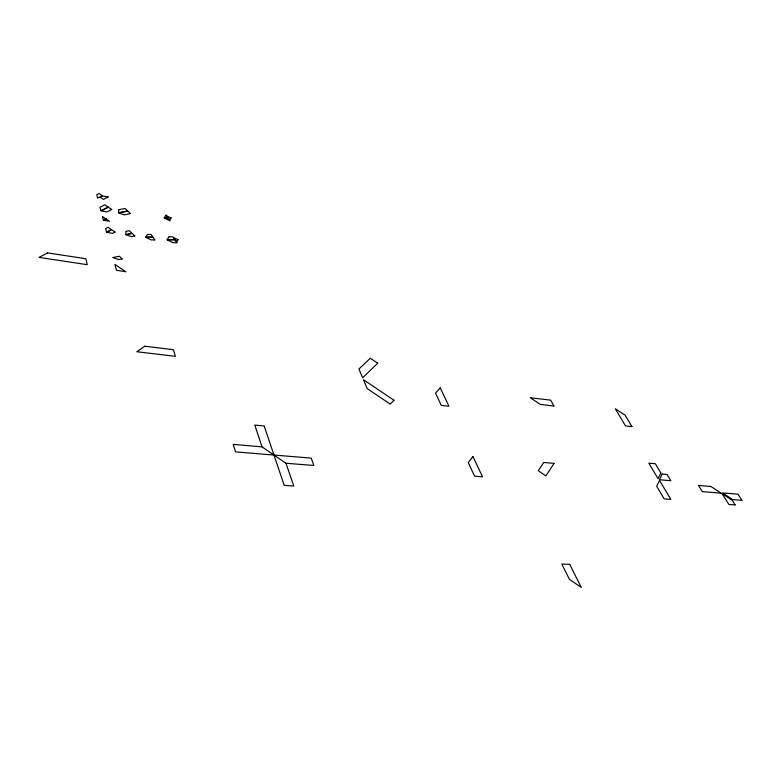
<?xml version="1.0" encoding="UTF-8"?>
<svg xmlns="http://www.w3.org/2000/svg" width="781" height="781" viewBox="0 0 781 781"><rect width="100%" height="100%" fill="white"/><g stroke="black" fill="none" stroke-linecap="round" stroke-linejoin="round"><path stroke-width="1.17" d="M285.953 463.26L313.884 465.476L311.219 458.125L235.53 451.877L233.197 444.399L262.025 446.859L285.953 463.26L293.783 486.036L284.206 485.362L264.163 425.967L254.821 425.089L262.025 446.859M126.151 231.352L125.624 234.554L131.901 233.187L129.285 230.678L126.151 231.352M118.927 209.679L118.39 212.754L127.674 210.899L125.106 208.468L118.927 209.679M662.229 474.067L659.408 479.739L670.869 480.725L667.111 474.506L662.229 474.067M659.525 480.432L656.655 486.192L664.172 498.893L670.83 499.401L659.525 480.432M660.892 473.003L658.061 478.655L648.826 463.153L655.357 463.768L660.892 473.003M554.071 463.367L545.899 475.883L538.226 470.748L543.771 462.45L554.071 463.367M178.048 239.708L176.691 241.719L173.948 237.746L178.048 239.708M168.979 236.799L166.997 239.63L174.798 239.591L172.865 236.78L168.979 236.799M171.146 218.006L169.789 219.92L167.105 216.073L171.146 218.006M166.089 215.136L164.137 217.831L167.974 217.86L166.089 215.136M147.531 234.485L145.617 237.092L152.9 237.063L151.153 234.485L147.531 234.485M472.895 456.534L468.229 462.596L474.614 476.176L482.551 476.82L472.895 456.534M440.23 387.893L435.525 393.116L441.314 405.417L448.977 406.266L440.23 387.893M393.966 400.223L390.246 404.119L367.226 388.635L363.458 379.722L393.966 400.223M377.75 363.194L362.648 377.789L358.938 369.013L370.321 358.225L377.75 363.194M144.778 346.217L136.812 351.743L175.364 356.331L173.46 349.712L144.778 346.217M115.061 232.035L112.649 233.353L106.851 232.396L111.703 229.77L115.061 232.035M111.361 229.546L106.519 232.172L105.581 228.589L108.003 227.281L111.361 229.546M47.582 252.888L39.05 257.408L87.267 264.681L85.842 258.745L47.582 252.888M105.767 218.768L103.346 220.047L102.428 216.532L105.767 218.768M106.099 218.992L103.678 220.271L109.428 221.248L106.099 218.992M111.703 209.454L106.948 211.924L101.247 210.938L108.413 207.238L111.703 209.454M108.081 207.014L100.915 210.714L100.007 207.248L104.791 204.807L108.081 207.014M108.159 197.017L103.434 199.399L100.163 197.202L102.536 196.011L108.159 197.017M102.379 195.748L97.625 198.13L96.737 194.742L99.119 193.561L102.379 195.748M134.791 235.95L131.667 236.643L125.887 234.808L132.165 233.441L134.791 235.95M130.495 213.584L124.325 214.834L118.644 212.998L127.928 211.143L130.495 213.584M122.07 258.931L118.683 259.556L112.747 257.525L119.552 256.285L122.07 258.931M176.916 242.686L173.031 242.715L167.183 239.913L174.983 239.874L176.916 242.686M154.814 239.913L151.182 239.933L145.793 237.346L153.066 237.317L154.814 239.913M168.159 218.124L164.322 218.104L170.043 220.857L168.159 218.124M569.671 564.36L561.783 564.038L569.466 579.395L581.328 587.439L569.671 564.36M735.126 504.917L728.888 504.438L721.976 493.524L732.139 500.23L735.126 504.917M741.95 500.338L732.705 499.606L722.552 492.909L737.986 494.178L741.95 500.338M721.068 493.162L702.304 491.63L698.448 485.411L710.925 486.475L721.068 493.162M631.946 426.621L625.513 425.909L615.301 408.756L625.103 415.209L631.946 426.621M553.934 406.003L540.306 404.412L530.192 397.705L550.712 400.155L553.934 406.003M125.702 271.7L116.476 270.314L114.934 264.408L125.702 271.7"/></g></svg>
